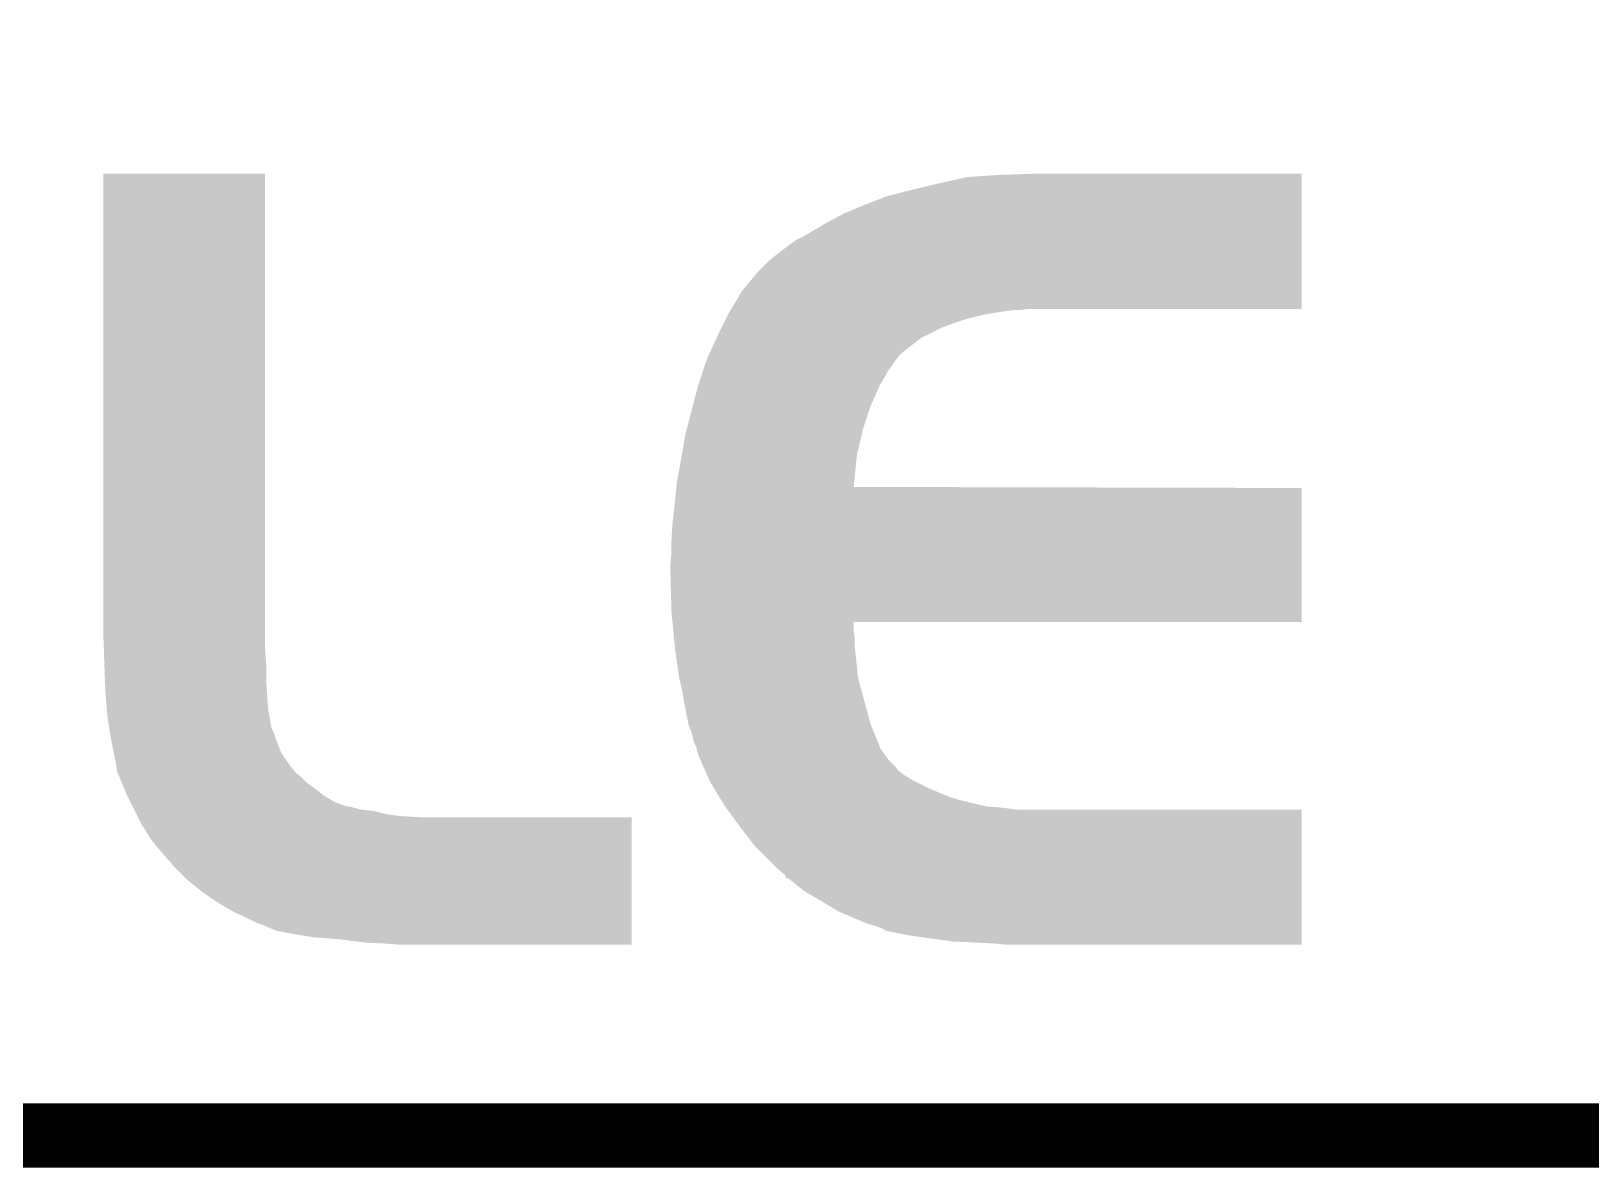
# Model space of a CAD drawing. Extents: x -1.3 to 24.2, y -3.9 to 53.4.
# Drawn here: x 10.721 to 14.416, y -3.886 to -1.194 of the extents above; entities that cross this region are included whole.
import ezdxf

# ---------------------------------------------------------------- set-up
doc = ezdxf.new("R2010")
doc.units = 0
doc.layers.add('WIFI_BLE_CLICK_V102_GKO', color=5, linetype='CONTINUOUS')
doc.layers.add('WIFI_BLE_CLICK_V102_GTO', color=14, linetype='CONTINUOUS')

msp = doc.modelspace()

# ---------------------------------------------------------------- linework, layer by layer
at = {"layer": 'WIFI_BLE_CLICK_V102_GKO', "const_width": 0.1524}
msp.add_lwpolyline([(-1.27, -3.81), (21.59, -3.81), (24.13, -1.27)], dxfattribs=at)
at = {"layer": 'WIFI_BLE_CLICK_V102_GTO'}
for points in [[(10.89152, -2.60604), (10.89154, -1.531642), (11.27506, -2.60604), (11.27506, -1.531642)], [(10.89154, -1.531642), (10.891542, -1.53162), (11.27506, -1.531642), (10.891542, -1.53162)], [(12.87018, -1.55448), (12.93876, -1.53924), (13.731238, -1.55448), (13.731238, -1.53924)], [(12.93876, -1.53924), (13.01496, -1.53416), (13.731238, -1.53924), (13.731238, -1.53416)], [(13.01496, -1.53416), (13.093018, -1.531642), (13.731238, -1.53416), (13.73124, -1.531642)], [(13.093018, -1.531642), (13.0937, -1.53162), (13.73124, -1.531642), (13.0937, -1.53162)], [(12.69492, -1.60528), (12.74826, -1.58496), (13.731234, -1.60528), (13.731236, -1.58496)], [(12.74826, -1.58496), (12.80668, -1.56972), (13.731236, -1.58496), (13.731236, -1.56972)], [(12.80668, -1.56972), (12.87018, -1.55448), (13.731236, -1.56972), (13.731238, -1.55448)], [(12.60348, -1.64846), (12.646658, -1.6256), (13.73123, -1.64846), (13.731232, -1.6256)], [(12.646658, -1.6256), (12.69492, -1.60528), (13.731232, -1.6256), (13.731234, -1.60528)], [(12.56538, -1.67132), (12.60348, -1.64846), (13.73123, -1.67132), (13.73123, -1.64846)], [(12.50442, -1.70942), (12.53236, -1.689098), (13.731226, -1.70942), (13.731228, -1.689098)], [(12.53236, -1.689098), (12.56538, -1.67132), (13.731228, -1.689098), (13.73123, -1.67132)], [(12.46632, -1.7399), (12.48156, -1.7272), (13.731224, -1.7399), (13.731226, -1.7272)], [(12.48156, -1.7272), (12.50442, -1.70942), (13.731226, -1.7272), (13.731226, -1.70942)], [(12.40536, -1.80848), (12.443458, -1.762762), (13.73122, -1.80848), (13.731224, -1.762762)], [(12.443458, -1.762762), (12.46632, -1.7399), (13.731224, -1.762762), (13.731224, -1.7399)], [(12.379452, -1.85166), (12.40536, -1.80848), (13.731218, -1.85166), (13.73122, -1.80848)], [(12.3571, -1.89484), (12.36599, -1.87706), (12.88034, -1.89484), (12.931142, -1.87706)], [(12.36599, -1.87706), (12.37234, -1.86436), (12.931142, -1.87706), (12.98194, -1.86436)], [(12.37234, -1.86436), (12.37488, -1.859282), (12.98194, -1.86436), (13.0141, -1.859282)], [(12.37488, -1.859282), (12.376404, -1.85674), (13.0141, -1.859282), (13.0302, -1.85674)], [(12.376404, -1.85674), (12.377928, -1.8542), (13.0302, -1.85674), (13.05052, -1.8542)], [(12.377928, -1.8542), (12.379452, -1.85166), (13.065758, -1.8542), (13.080998, -1.85166)], [(12.328466, -1.955802), (12.34463, -1.920242), (12.78382, -1.955802), (12.82954, -1.920242)], [(12.34463, -1.920242), (12.34694, -1.91516), (12.82954, -1.920242), (12.839702, -1.91516)], [(12.34694, -1.91516), (12.3571, -1.89484), (12.839702, -1.91516), (12.88034, -1.89484)], [(12.326156, -1.960882), (12.328466, -1.955802), (12.778738, -1.960882), (12.78382, -1.955802)], [(12.312226, -1.998978), (12.320692, -1.97358), (12.7508, -1.998978), (12.76858, -1.97358)], [(12.320692, -1.97358), (12.32154, -1.97104), (12.76858, -1.97358), (12.77061, -1.97104)], [(12.32154, -1.97104), (12.326156, -1.960882), (12.77061, -1.97104), (12.778738, -1.960882)], [(12.300556, -2.034542), (12.30122, -2.032), (12.73048, -2.034542), (12.731932, -2.032)], [(12.30122, -2.032), (12.312226, -1.998978), (12.731932, -2.032), (12.7508, -1.998978)], [(12.28863, -2.08026), (12.300556, -2.034542), (12.71016, -2.08026), (12.73048, -2.034542)], [(12.274714, -2.1336), (12.28863, -2.08026), (12.692382, -2.1336), (12.71016, -2.08026)], [(12.27074, -2.14884), (12.274714, -2.1336), (12.688724, -2.14884), (12.692382, -2.1336)], [(12.262346, -2.197102), (12.27074, -2.14884), (12.67714, -2.197102), (12.688724, -2.14884)], [(12.25042, -2.26314), (12.26058, -2.20726), (12.670556, -2.26314), (12.676126, -2.20726)], [(12.26058, -2.20726), (12.262346, -2.197102), (12.676126, -2.20726), (12.67714, -2.197102)], [(12.24534, -2.31394), (12.249146, -2.275862), (13.731236, -2.31394), (13.73124, -2.275862)], [(12.249146, -2.275862), (12.249404, -2.2733), (13.73124, -2.275862), (12.669544, -2.2733)], [(12.249404, -2.2733), (12.25042, -2.26314), (12.669544, -2.2733), (12.670556, -2.26314)], [(12.24026, -2.35966), (12.24534, -2.31394), (13.731234, -2.35966), (13.731236, -2.31394)], [(12.23772, -2.39776), (12.24026, -2.35966), (13.73123, -2.39776), (13.731234, -2.35966)], [(12.23772, -2.430778), (12.23772, -2.39776), (13.731228, -2.430778), (13.73123, -2.39776)], [(12.23518, -2.45364), (12.23772, -2.430778), (13.731226, -2.45364), (13.731228, -2.430778)], [(12.23518, -2.4765), (12.23518, -2.45364), (13.731226, -2.4765), (13.731226, -2.45364)], [(12.23772, -2.56794), (12.23518, -2.4765), (13.731218, -2.56794), (13.731226, -2.4765)], [(12.240102, -2.59334), (12.23772, -2.56794), (13.731218, -2.59334), (13.731218, -2.56794)], [(10.89152, -2.61874), (10.89152, -2.60604), (11.27506, -2.61874), (11.27506, -2.60604)], [(10.892876, -2.65938), (10.89152, -2.61874), (11.27506, -2.65938), (11.27506, -2.61874)], [(12.240104, -2.593362), (12.240102, -2.59334), (12.66952, -2.593362), (13.731218, -2.59334)], [(12.242246, -2.616202), (12.240104, -2.593362), (12.66952, -2.616202), (12.66952, -2.593362)], [(12.243674, -2.631442), (12.242246, -2.616202), (12.67206, -2.631442), (12.66952, -2.616202)], [(10.89406, -2.694938), (10.892876, -2.65938), (11.2776, -2.694938), (11.27506, -2.65938)], [(12.24534, -2.64922), (12.243674, -2.631442), (12.67206, -2.64922), (12.67206, -2.631442)], [(12.245692, -2.65176), (12.24534, -2.64922), (12.67206, -2.65176), (12.67206, -2.64922)], [(12.248844, -2.67462), (12.245692, -2.65176), (12.6746, -2.67462), (12.67206, -2.65176)], [(10.89406, -2.69494), (10.89406, -2.694938), (11.2776, -2.69494), (11.2776, -2.694938)], [(10.895526, -2.73304), (10.89406, -2.69494), (11.2776, -2.73304), (11.2776, -2.69494)], [(12.2555, -2.72288), (12.248844, -2.67462), (12.679426, -2.72288), (12.6746, -2.67462)], [(10.8966, -2.76098), (10.895526, -2.73304), (11.279464, -2.76098), (11.2776, -2.73304)], [(12.256088, -2.725422), (12.2555, -2.72288), (12.67968, -2.725422), (12.679426, -2.72288)], [(12.26312, -2.7559), (12.256088, -2.725422), (12.687994, -2.7559), (12.67968, -2.725422)], [(10.897484, -2.77114), (10.8966, -2.76098), (11.28014, -2.77114), (11.279464, -2.76098)], [(10.900356, -2.804162), (10.897484, -2.77114), (11.28268, -2.804162), (11.28014, -2.77114)], [(12.2682, -2.78638), (12.26312, -2.7559), (12.696306, -2.78638), (12.687994, -2.7559)], [(10.90168, -2.819402), (10.900356, -2.804162), (11.285452, -2.819402), (11.28268, -2.804162)], [(12.27836, -2.837178), (12.2682, -2.78638), (12.71016, -2.837178), (12.696306, -2.78638)], [(10.903686, -2.832102), (10.90168, -2.819402), (11.28776, -2.832102), (11.285452, -2.819402)], [(10.904088, -2.834642), (10.903686, -2.832102), (11.28776, -2.834642), (11.28776, -2.832102)], [(10.905692, -2.844802), (10.904088, -2.834642), (11.2903, -2.844802), (11.28776, -2.834642)], [(10.907296, -2.854962), (10.905692, -2.844802), (11.29538, -2.854962), (11.2903, -2.844802)], [(12.278362, -2.837182), (12.27836, -2.837178), (12.71016, -2.837182), (12.71016, -2.837178)], [(12.285978, -2.857498), (12.278362, -2.837182), (12.718472, -2.857498), (12.71016, -2.837182)], [(10.9093, -2.86766), (10.907296, -2.854962), (11.299614, -2.86766), (11.29538, -2.854962)], [(10.909808, -2.8702), (10.9093, -2.86766), (11.30046, -2.8702), (11.299614, -2.86766)], [(10.916414, -2.903222), (10.909808, -2.8702), (11.313162, -2.903222), (11.30046, -2.8702)], [(12.291058, -2.877818), (12.285978, -2.857498), (12.726786, -2.877818), (12.718472, -2.857498)], [(12.296138, -2.887978), (12.291058, -2.877818), (12.730942, -2.887978), (12.726786, -2.877818)], [(10.922, -2.931162), (10.916414, -2.903222), (11.332506, -2.931162), (11.313162, -2.903222)], [(12.297156, -2.893062), (12.296138, -2.887978), (12.733022, -2.893062), (12.730942, -2.887978)], [(12.29868, -2.900678), (12.297156, -2.893062), (12.738354, -2.900678), (12.733022, -2.893062)], [(12.301218, -2.905756), (12.29868, -2.900678), (12.741908, -2.905756), (12.738354, -2.900678)], [(12.30122, -2.908296), (12.301218, -2.905756), (12.743686, -2.908296), (12.741908, -2.905756)], [(12.305694, -2.918462), (12.30122, -2.908296), (12.750802, -2.918462), (12.743686, -2.908296)], [(12.313516, -2.93624), (12.305694, -2.918462), (12.76858, -2.93624), (12.750802, -2.918462)], [(10.922726, -2.936242), (10.922, -2.931162), (11.336022, -2.936242), (11.332506, -2.931162)], [(10.92309, -2.938782), (10.922726, -2.936242), (11.33856, -2.938782), (11.336022, -2.936242)], [(10.92454, -2.948936), (10.92309, -2.938782), (11.346178, -2.948936), (11.33856, -2.938782)], [(10.924544, -2.948942), (10.92454, -2.948936), (11.346182, -2.948942), (11.346178, -2.948936)], [(10.92708, -2.95402), (10.924544, -2.948942), (11.35253, -2.95402), (11.346182, -2.948942)], [(10.929172, -2.9591), (10.92708, -2.95402), (11.35888, -2.9591), (11.35253, -2.95402)], [(12.31687, -2.943862), (12.313516, -2.93624), (12.773662, -2.943862), (12.76858, -2.93624)], [(12.32134, -2.954022), (12.31687, -2.943862), (12.786362, -2.954022), (12.773662, -2.943862)], [(12.328044, -2.96926), (12.32134, -2.954022), (12.81176, -2.96926), (12.786362, -2.954022)], [(10.935448, -2.97434), (10.929172, -2.9591), (11.37412, -2.97434), (11.35888, -2.9591)], [(10.940678, -2.98704), (10.935448, -2.97434), (11.3919, -2.98704), (11.37412, -2.97434)], [(10.94486, -2.9972), (10.940678, -2.98704), (11.404964, -2.9972), (11.3919, -2.98704)], [(12.32916, -2.971798), (12.328044, -2.96926), (12.816836, -2.971798), (12.81176, -2.96926)], [(12.338438, -2.98704), (12.32916, -2.971798), (12.84732, -2.98704), (12.816836, -2.971798)], [(12.350808, -3.007362), (12.338438, -2.98704), (12.89558, -3.007362), (12.84732, -2.98704)], [(10.948672, -3.004822), (10.94486, -2.9972), (11.414762, -3.004822), (11.404964, -2.9972)], [(10.95629, -3.02006), (10.948672, -3.004822), (11.44016, -3.02006), (11.414762, -3.004822)], [(10.96137, -3.03022), (10.95629, -3.02006), (11.468104, -3.03022), (11.44016, -3.02006)], [(12.355444, -3.01498), (12.350808, -3.007362), (12.92098, -3.01498), (12.89558, -3.007362)], [(12.360082, -3.0226), (12.355444, -3.01498), (12.95146, -3.0226), (12.92098, -3.01498)], [(12.36472, -3.03022), (12.360082, -3.0226), (12.984482, -3.03022), (12.95146, -3.0226)], [(10.96518, -3.03784), (10.96137, -3.03022), (11.503662, -3.03784), (11.473182, -3.03022)], [(10.96645, -3.04038), (10.96518, -3.03784), (11.52906, -3.04038), (11.503662, -3.03784)], [(10.97026, -3.048), (10.96645, -3.04038), (11.559542, -3.048), (11.52906, -3.04038)], [(10.9728, -3.05308), (10.97026, -3.048), (11.5951, -3.05308), (11.559542, -3.048)], [(10.97407, -3.05562), (10.9728, -3.05308), (11.640818, -3.05562), (11.5951, -3.05308)], [(10.974082, -3.055642), (10.97407, -3.05562), (12.14374, -3.055642), (11.640818, -3.05562)], [(10.98296, -3.0734), (10.974082, -3.055642), (12.143738, -3.0734), (12.14374, -3.055642)], [(12.366592, -3.03276), (12.36472, -3.03022), (13.0175, -3.03276), (12.984482, -3.03022)], [(12.370336, -3.03784), (12.366592, -3.03276), (13.058142, -3.03784), (13.0175, -3.03276)], [(12.370352, -3.037862), (12.370336, -3.03784), (13.73124, -3.037862), (13.058142, -3.03784)], [(12.40028, -3.07848), (12.370352, -3.037862), (13.731236, -3.07848), (13.73124, -3.037862)], [(11.003278, -3.106418), (10.98296, -3.0734), (12.143736, -3.106418), (12.143738, -3.0734)], [(12.4333, -3.121658), (12.40028, -3.07848), (13.731234, -3.121658), (13.731236, -3.07848)], [(11.0236, -3.13182), (11.003278, -3.106418), (12.143734, -3.13182), (12.143736, -3.106418)], [(11.04138, -3.15214), (11.0236, -3.13182), (12.143732, -3.15214), (12.143734, -3.13182)], [(12.491722, -3.180082), (12.4333, -3.121658), (13.73123, -3.180082), (13.731234, -3.121658)], [(11.051538, -3.1623), (11.04138, -3.15214), (12.143732, -3.1623), (12.143732, -3.15214)], [(11.054078, -3.167376), (11.051538, -3.1623), (12.14373, -3.167376), (12.143732, -3.1623)], [(11.09218, -3.20548), (11.054078, -3.167376), (12.143728, -3.20548), (12.14373, -3.167376)], [(11.13028, -3.23596), (11.09218, -3.20548), (12.143726, -3.23596), (12.143728, -3.20548)], [(12.506954, -3.192778), (12.491722, -3.180082), (13.731228, -3.192778), (13.73123, -3.180082)], [(12.509496, -3.200384), (12.506954, -3.192778), (13.731228, -3.200384), (13.731228, -3.192778)], [(12.514574, -3.2004), (12.509496, -3.200384), (13.731228, -3.2004), (13.731228, -3.200384)], [(12.55268, -3.23088), (12.514574, -3.2004), (13.731226, -3.23088), (13.731228, -3.2004)], [(11.16838, -3.26136), (11.13028, -3.23596), (12.143724, -3.26136), (12.143726, -3.23596)], [(12.59586, -3.25628), (12.55268, -3.23088), (13.731224, -3.25628), (13.731226, -3.23088)], [(11.203942, -3.28168), (11.16838, -3.26136), (12.143722, -3.28168), (12.143724, -3.26136)], [(11.23188, -3.29438), (11.203942, -3.28168), (12.143722, -3.29438), (12.143722, -3.28168)], [(12.63396, -3.27914), (12.59586, -3.25628), (13.731222, -3.27914), (13.731224, -3.25628)], [(12.66952, -3.29438), (12.63396, -3.27914), (13.731222, -3.29438), (13.731222, -3.27914)], [(11.25728, -3.30708), (11.23188, -3.29438), (12.14372, -3.30708), (12.143722, -3.29438)], [(11.272518, -3.31216), (11.25728, -3.30708), (12.14372, -3.31216), (12.14372, -3.30708)], [(11.2776, -3.3147), (11.272518, -3.31216), (12.14372, -3.3147), (12.14372, -3.31216)], [(11.302998, -3.324858), (11.2776, -3.3147), (12.14372, -3.324858), (12.14372, -3.3147)], [(11.3284, -3.32994), (11.302998, -3.324858), (12.14372, -3.32994), (12.14372, -3.324858)], [(12.699998, -3.30708), (12.66952, -3.29438), (13.73122, -3.30708), (13.731222, -3.29438)], [(12.725402, -3.3147), (12.699998, -3.30708), (13.73122, -3.3147), (13.73122, -3.30708)], [(12.7381, -3.31978), (12.725402, -3.3147), (13.73122, -3.31978), (13.73122, -3.3147)], [(12.745716, -3.324858), (12.7381, -3.31978), (13.73122, -3.324858), (13.73122, -3.31978)], [(12.796522, -3.33502), (12.745716, -3.324858), (13.731218, -3.33502), (13.73122, -3.324858)], [(11.38936, -3.3401), (11.3284, -3.32994), (12.143718, -3.3401), (12.14372, -3.32994)], [(11.45286, -3.34518), (11.38936, -3.3401), (12.143718, -3.34518), (12.143718, -3.3401)], [(11.513822, -3.3528), (11.45286, -3.34518), (12.143718, -3.3528), (12.143718, -3.34518)], [(11.56716, -3.35534), (11.513822, -3.3528), (12.143718, -3.35534), (12.143718, -3.3528)], [(11.59256, -3.35788), (11.56716, -3.35534), (12.143718, -3.35788), (12.143718, -3.35534)], [(12.84986, -3.34264), (12.796522, -3.33502), (13.731218, -3.34264), (13.731218, -3.33502)], [(12.905742, -3.35026), (12.84986, -3.34264), (13.731218, -3.35026), (13.731218, -3.34264)], [(12.96162, -3.3528), (12.905742, -3.35026), (13.731218, -3.3528), (13.731218, -3.35026)], [(13.00988, -3.35534), (12.96162, -3.3528), (13.731218, -3.35534), (13.731218, -3.3528)], [(13.0302, -3.35788), (13.00988, -3.35534), (13.731218, -3.35788), (13.731218, -3.35534)]]:
    msp.add_solid(points, dxfattribs=at)

doc.saveas('drawing.dxf')
